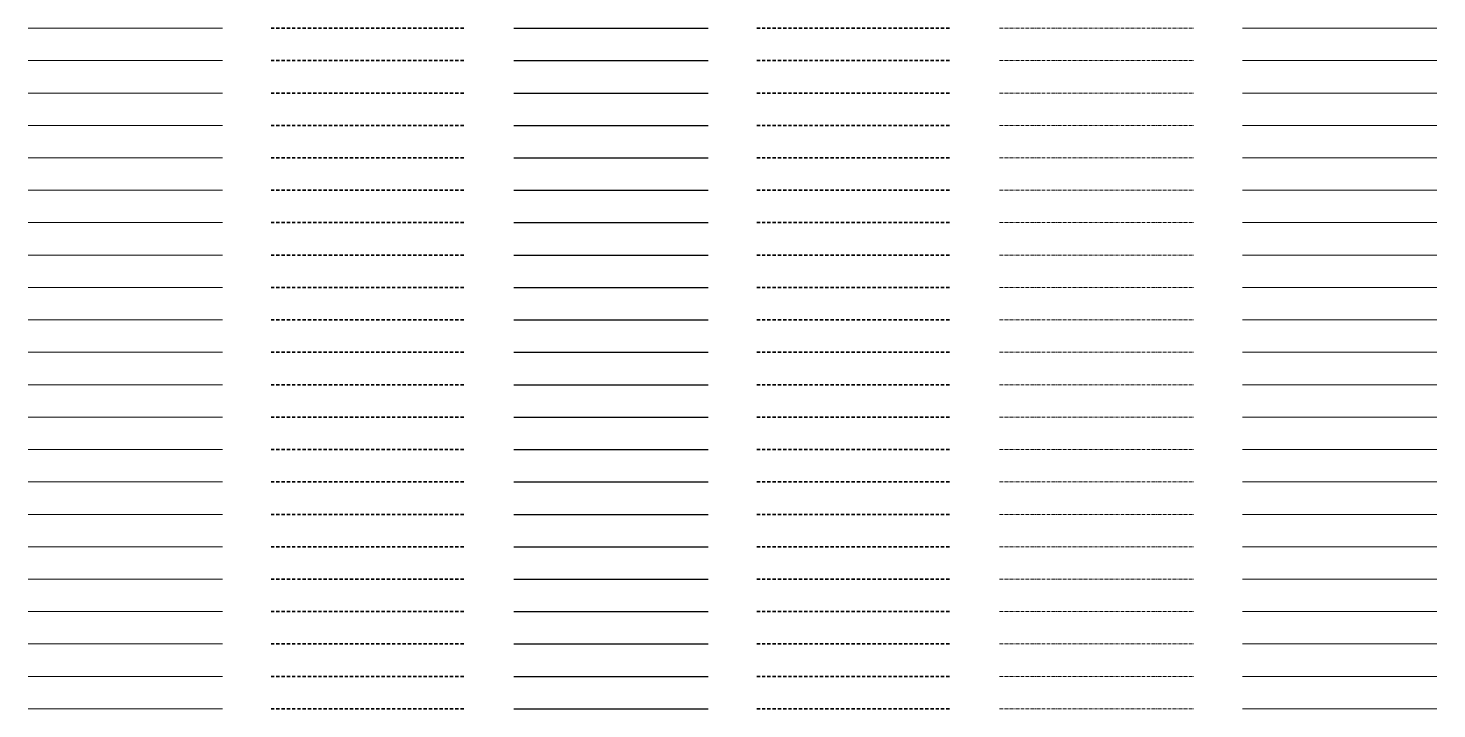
# Model space of a CAD drawing. Header units: metres. Extents: x -170 to 2070, y -13 to 14380.
# Drawn here: x 150 to 1020, y 3600 to 4020 of the extents above; entities that cross this region are included whole.
import ezdxf
from ezdxf.lldxf.tags import DXFTag

# ---------------------------------------------------------------- set-up
doc = ezdxf.new("R2010")
doc.units = ezdxf.units.M
doc.linetypes.add('KL-SO', pattern=[3.25, 2, -1.25])
doc.linetypes.add('KL-VERLATEN-SO', pattern=[3.25, 2, -0.5, 0.25, -0.5])
for name, color, linetype, lineweight in [('B-OI-KL-ET_LS_AANSLUITNET_600 V_OVERIG-G', 14, 'Continuous', 18), ('B-OI-KL-ET_LS_AANSLUITNET_600 V_OVERIG-RESERVE-G', 14, 'KL-RESERVE-SO', 18), ('B-OI-KL-ET_LS_AANSLUITNET_600 V_OVERIG-VERLATEN-G', 14, 'KL-VERLATEN-SO', 18), ('B-OI-KL-ET_LS_AARDING_Al_25-G', 7, 'Continuous', 18), ('B-OI-KL-ET_LS_AARDING_Al_25-RESERVE-G', 7, 'KL-RESERVE-SO', 18), ('B-OI-KL-ET_LS_AARDING_Al_25-VERLATEN-G', 7, 'KL-VERLATEN-SO', 18), ('B-OI-KL-ET_LS_AARDING_Al_50-G', 7, 'Continuous', 18), ('B-OI-KL-ET_LS_AARDING_Al_50-RESERVE-G', 7, 'KL-RESERVE-SO', 18), ('B-OI-KL-ET_LS_AARDING_Al_50-VERLATEN-G', 7, 'KL-VERLATEN-SO', 18), ('B-OI-KL-ET_LS_AARDING_Al_95-G', 7, 'Continuous', 18), ('B-OI-KL-ET_LS_AARDING_Al_95-RESERVE-G', 7, 'KL-RESERVE-SO', 18), ('B-OI-KL-ET_LS_AARDING_Al_95-VERLATEN-G', 7, 'KL-VERLATEN-SO', 18), ('B-OI-KL-ET_LS_AARDING_Cu_25-G', 7, 'Continuous', 18), ('B-OI-KL-ET_LS_AARDING_Cu_25-RESERVE-G', 7, 'KL-RESERVE-SO', 18), ('B-OI-KL-ET_LS_AARDING_Cu_25-VERLATEN-G', 7, 'KL-VERLATEN-SO', 18), ('B-OI-KL-ET_LS_AARDING_Cu_50-G', 7, 'Continuous', 18), ('B-OI-KL-ET_LS_AARDING_Cu_50-RESERVE-G', 7, 'KL-RESERVE-SO', 18), ('B-OI-KL-ET_LS_AARDING_Cu_50-VERLATEN-G', 7, 'KL-VERLATEN-SO', 18), ('B-OI-KL-ET_LS_AARDING_Cu_95-G', 7, 'Continuous', 18), ('B-OI-KL-ET_LS_AARDING_Cu_95-RESERVE-G', 7, 'KL-RESERVE-SO', 18), ('B-OI-KL-ET_LS_AARDING_Cu_95-VERLATEN-G', 7, 'KL-VERLATEN-SO', 18), ('B-OI-KL-ET_LS_BRUGBUIS-G', 7, 'Continuous', 18), ('B-OI-KL-ET_LS_BRUGBUIS-RESERVE-G', 7, 'KL-RESERVE-SO', 18), ('B-OI-KL-ET_LS_BRUGBUIS-VERLATEN-G', 7, 'KL-VERLATEN-SO', 18), ('B-OI-KL-ET_LS_DISTRIBUTIE_230 V_3x10Cu-G', 14, 'Continuous', 18), ('B-OI-KL-ET_LS_DISTRIBUTIE_230 V_3x10Cu-RESERVE-G', 14, 'KL-RESERVE-SO', 18), ('B-OI-KL-ET_LS_DISTRIBUTIE_230 V_3x10Cu-VERLATEN-G', 14, 'KL-VERLATEN-SO', 18), ('B-OI-KL-ET_LS_DISTRIBUTIE_230 V_3x2.5Cu-G', 14, 'Continuous', 18), ('B-OI-KL-ET_LS_DISTRIBUTIE_230 V_3x2.5Cu-RESERVE-G', 14, 'KL-RESERVE-SO', 18), ('B-OI-KL-ET_LS_DISTRIBUTIE_230 V_3x2.5Cu-VERLATEN-G', 14, 'KL-VERLATEN-SO', 18), ('B-OI-KL-ET_LS_DISTRIBUTIE_230 V_4x10Cu-G', 14, 'Continuous', 18), ('B-OI-KL-ET_LS_DISTRIBUTIE_230 V_4x10Cu-RESERVE-G', 14, 'KL-RESERVE-SO', 18), ('B-OI-KL-ET_LS_DISTRIBUTIE_230 V_4x10Cu-VERLATEN-G', 14, 'KL-VERLATEN-SO', 18), ('B-OI-KL-ET_LS_DISTRIBUTIE_230 V_4x150Al 4x6Cu-G', 14, 'Continuous', 18), ('B-OI-KL-ET_LS_DISTRIBUTIE_230 V_4x150Al 4x6Cu-RESERVE-G', 14, 'KL-RESERVE-SO', 18), ('B-OI-KL-ET_LS_DISTRIBUTIE_230 V_4x150Al 4x6Cu-VERLATEN-G', 14, 'KL-VERLATEN-SO', 18), ('B-OI-KL-ET_LS_DISTRIBUTIE_230 V_4x150Al-G', 14, 'Continuous', 18), ('B-OI-KL-ET_LS_DISTRIBUTIE_230 V_4x150Al-RESERVE-G', 14, 'KL-RESERVE-SO', 18), ('B-OI-KL-ET_LS_DISTRIBUTIE_230 V_4x150Al-VERLATEN-G', 14, 'KL-VERLATEN-SO', 18), ('B-OI-KL-ET_LS_DISTRIBUTIE_230 V_4x16Cu 4x2.5Cu-G', 14, 'Continuous', 18), ('B-OI-KL-ET_LS_DISTRIBUTIE_230 V_4x16Cu 4x2.5Cu-RESERVE-G', 14, 'KL-RESERVE-SO', 18), ('B-OI-KL-ET_LS_DISTRIBUTIE_230 V_4x16Cu 4x2.5Cu-VERLATEN-G', 14, 'KL-VERLATEN-SO', 18), ('B-OI-KL-ET_LS_DISTRIBUTIE_230 V_4x16Cu-G', 14, 'Continuous', 18), ('B-OI-KL-ET_LS_DISTRIBUTIE_230 V_4x16Cu-RESERVE-G', 14, 'KL-RESERVE-SO', 18), ('B-OI-KL-ET_LS_DISTRIBUTIE_230 V_4x16Cu-VERLATEN-G', 14, 'KL-VERLATEN-SO', 18), ('B-OI-KL-ET_LS_DISTRIBUTIE_230 V_4x2.5Cu-G', 14, 'Continuous', 18), ('B-OI-KL-ET_LS_DISTRIBUTIE_230 V_4x2.5Cu-RESERVE-G', 14, 'KL-RESERVE-SO', 18), ('B-OI-KL-ET_LS_DISTRIBUTIE_230 V_4x2.5Cu-VERLATEN-G', 14, 'KL-VERLATEN-SO', 18), ('B-OI-KL-ET_LS_DISTRIBUTIE_230 V_4x240Al-G', 14, 'Continuous', 18), ('B-OI-KL-ET_LS_DISTRIBUTIE_230 V_4x240Al-RESERVE-G', 14, 'KL-RESERVE-SO', 18), ('B-OI-KL-ET_LS_DISTRIBUTIE_230 V_4x240Al-VERLATEN-G', 14, 'KL-VERLATEN-SO', 18), ('B-OI-KL-ET_LS_DISTRIBUTIE_230 V_4x6Cu 4x2.5Cu-G', 14, 'Continuous', 18), ('B-OI-KL-ET_LS_DISTRIBUTIE_230 V_4x6Cu 4x2.5Cu-RESERVE-G', 14, 'KL-RESERVE-SO', 18), ('B-OI-KL-ET_LS_DISTRIBUTIE_230 V_4x6Cu 4x2.5Cu-VERLATEN-G', 14, 'KL-VERLATEN-SO', 18), ('B-OI-KL-ET_LS_DISTRIBUTIE_230 V_4x6Cu-G', 14, 'Continuous', 18), ('B-OI-KL-ET_LS_DISTRIBUTIE_230 V_4x6Cu-RESERVE-G', 14, 'KL-RESERVE-SO', 18), ('B-OI-KL-ET_LS_DISTRIBUTIE_230 V_4x6Cu-VERLATEN-G', 14, 'KL-VERLATEN-SO', 18), ('B-OI-KL-ET_LS_DISTRIBUTIE_230 V_4x95Al 4x6Cu-G', 14, 'Continuous', 18), ('B-OI-KL-ET_LS_DISTRIBUTIE_230 V_4x95Al 4x6Cu-RESERVE-G', 14, 'KL-RESERVE-SO', 18), ('B-OI-KL-ET_LS_DISTRIBUTIE_230 V_4x95Al 4x6Cu-VERLATEN-G', 14, 'KL-VERLATEN-SO', 18), ('B-OI-KL-ET_LS_DISTRIBUTIE_230 V_4x95Al-G', 14, 'Continuous', 18), ('B-OI-KL-ET_LS_DISTRIBUTIE_230 V_4x95Al-RESERVE-G', 14, 'KL-RESERVE-SO', 18), ('B-OI-KL-ET_LS_DISTRIBUTIE_230 V_4x95Al-VERLATEN-G', 14, 'KL-VERLATEN-SO', 18), ('B-OI-KL-ET_LS_DISTRIBUTIE_230 V_4x95Cu-G', 14, 'Continuous', 18), ('B-OI-KL-ET_LS_DISTRIBUTIE_230 V_4x95Cu-RESERVE-G', 14, 'KL-RESERVE-SO', 18), ('B-OI-KL-ET_LS_DISTRIBUTIE_230 V_4x95Cu-VERLATEN-G', 14, 'KL-VERLATEN-SO', 18), ('N-OI-KL-ET_LS_AANSLUITNET_600 V_OVERIG-G', 14, 'KL-SO', 35), ('N-OI-KL-ET_LS_AARDING_Al_25-G', 7, 'KL-SO', 35), ('N-OI-KL-ET_LS_AARDING_Al_50-G', 7, 'KL-SO', 35), ('N-OI-KL-ET_LS_AARDING_Al_95-G', 7, 'KL-SO', 35), ('N-OI-KL-ET_LS_AARDING_Cu_25-G', 7, 'KL-SO', 35), ('N-OI-KL-ET_LS_AARDING_Cu_50-G', 7, 'KL-SO', 35), ('N-OI-KL-ET_LS_AARDING_Cu_95-G', 7, 'KL-SO', 35), ('N-OI-KL-ET_LS_BRUGBUIS-G', 7, 'KL-SO', 35), ('N-OI-KL-ET_LS_DISTRIBUTIE_230 V_3x10Cu-G', 14, 'KL-SO', 35), ('N-OI-KL-ET_LS_DISTRIBUTIE_230 V_3x2.5Cu-G', 14, 'KL-SO', 35), ('N-OI-KL-ET_LS_DISTRIBUTIE_230 V_4x10Cu-G', 14, 'KL-SO', 35), ('N-OI-KL-ET_LS_DISTRIBUTIE_230 V_4x150Al 4x6Cu-G', 14, 'KL-SO', 35), ('N-OI-KL-ET_LS_DISTRIBUTIE_230 V_4x150Al-G', 14, 'KL-SO', 35), ('N-OI-KL-ET_LS_DISTRIBUTIE_230 V_4x16Cu 4x2.5Cu-G', 14, 'KL-SO', 35), ('N-OI-KL-ET_LS_DISTRIBUTIE_230 V_4x16Cu-G', 14, 'KL-SO', 35), ('N-OI-KL-ET_LS_DISTRIBUTIE_230 V_4x2.5Cu-G', 14, 'KL-SO', 35), ('N-OI-KL-ET_LS_DISTRIBUTIE_230 V_4x240Al-G', 14, 'KL-SO', 35), ('N-OI-KL-ET_LS_DISTRIBUTIE_230 V_4x6Cu 4x2.5Cu-G', 14, 'KL-SO', 35), ('N-OI-KL-ET_LS_DISTRIBUTIE_230 V_4x6Cu-G', 14, 'KL-SO', 35), ('N-OI-KL-ET_LS_DISTRIBUTIE_230 V_4x95Al 4x6Cu-G', 14, 'KL-SO', 35), ('N-OI-KL-ET_LS_DISTRIBUTIE_230 V_4x95Al-G', 14, 'KL-SO', 35), ('N-OI-KL-ET_LS_DISTRIBUTIE_230 V_4x95Cu-G', 14, 'KL-SO', 35), ('R-OI-KL-ET_LS_AANSLUITNET_600 V_OVERIG-G', 14, 'KL-SO', 35), ('R-OI-KL-ET_LS_AARDING_Al_25-G', 7, 'KL-SO', 35), ('R-OI-KL-ET_LS_AARDING_Al_50-G', 7, 'KL-SO', 35), ('R-OI-KL-ET_LS_AARDING_Al_95-G', 7, 'KL-SO', 35), ('R-OI-KL-ET_LS_AARDING_Cu_25-G', 7, 'KL-SO', 35), ('R-OI-KL-ET_LS_AARDING_Cu_50-G', 7, 'KL-SO', 35), ('R-OI-KL-ET_LS_AARDING_Cu_95-G', 7, 'KL-SO', 35), ('R-OI-KL-ET_LS_BRUGBUIS-G', 7, 'KL-SO', 35), ('R-OI-KL-ET_LS_DISTRIBUTIE_230 V_3x10Cu-G', 14, 'KL-SO', 35), ('R-OI-KL-ET_LS_DISTRIBUTIE_230 V_3x2.5Cu-G', 14, 'KL-SO', 35), ('R-OI-KL-ET_LS_DISTRIBUTIE_230 V_4x10Cu-G', 14, 'KL-SO', 35), ('R-OI-KL-ET_LS_DISTRIBUTIE_230 V_4x150Al 4x6Cu-G', 14, 'KL-SO', 35), ('R-OI-KL-ET_LS_DISTRIBUTIE_230 V_4x150Al-G', 14, 'KL-SO', 35), ('R-OI-KL-ET_LS_DISTRIBUTIE_230 V_4x16Cu 4x2.5Cu-G', 14, 'KL-SO', 35), ('R-OI-KL-ET_LS_DISTRIBUTIE_230 V_4x16Cu-G', 14, 'KL-SO', 35), ('R-OI-KL-ET_LS_DISTRIBUTIE_230 V_4x2.5Cu-G', 14, 'KL-SO', 35), ('R-OI-KL-ET_LS_DISTRIBUTIE_230 V_4x240Al-G', 14, 'KL-SO', 35), ('R-OI-KL-ET_LS_DISTRIBUTIE_230 V_4x6Cu 4x2.5Cu-G', 14, 'KL-SO', 35), ('R-OI-KL-ET_LS_DISTRIBUTIE_230 V_4x6Cu-G', 14, 'KL-SO', 35), ('R-OI-KL-ET_LS_DISTRIBUTIE_230 V_4x95Al 4x6Cu-G', 14, 'KL-SO', 35), ('R-OI-KL-ET_LS_DISTRIBUTIE_230 V_4x95Al-G', 14, 'KL-SO', 35), ('R-OI-KL-ET_LS_DISTRIBUTIE_230 V_4x95Cu-G', 14, 'KL-SO', 35), ('V-OI-KL-ET_LS_AANSLUITNET_600 V_OVERIG-G', 14, 'V-KL-SO', 25), ('V-OI-KL-ET_LS_AARDING_Al_25-G', 7, 'V-KL-SO', 25), ('V-OI-KL-ET_LS_AARDING_Al_50-G', 7, 'V-KL-SO', 25), ('V-OI-KL-ET_LS_AARDING_Al_95-G', 7, 'V-KL-SO', 25), ('V-OI-KL-ET_LS_AARDING_Cu_25-G', 7, 'V-KL-SO', 25), ('V-OI-KL-ET_LS_AARDING_Cu_50-G', 7, 'V-KL-SO', 25), ('V-OI-KL-ET_LS_AARDING_Cu_95-G', 7, 'V-KL-SO', 25), ('V-OI-KL-ET_LS_BRUGBUIS-G', 7, 'V-KL-SO', 25), ('V-OI-KL-ET_LS_DISTRIBUTIE_230 V_3x10Cu-G', 14, 'V-KL-SO', 25), ('V-OI-KL-ET_LS_DISTRIBUTIE_230 V_3x2.5Cu-G', 14, 'V-KL-SO', 25), ('V-OI-KL-ET_LS_DISTRIBUTIE_230 V_4x10Cu-G', 14, 'V-KL-SO', 25), ('V-OI-KL-ET_LS_DISTRIBUTIE_230 V_4x150Al 4x6Cu-G', 14, 'V-KL-SO', 25), ('V-OI-KL-ET_LS_DISTRIBUTIE_230 V_4x150Al-G', 14, 'V-KL-SO', 25), ('V-OI-KL-ET_LS_DISTRIBUTIE_230 V_4x16Cu 4x2.5Cu-G', 14, 'V-KL-SO', 25), ('V-OI-KL-ET_LS_DISTRIBUTIE_230 V_4x16Cu-G', 14, 'V-KL-SO', 25), ('V-OI-KL-ET_LS_DISTRIBUTIE_230 V_4x2.5Cu-G', 14, 'V-KL-SO', 25), ('V-OI-KL-ET_LS_DISTRIBUTIE_230 V_4x240Al-G', 14, 'V-KL-SO', 25), ('V-OI-KL-ET_LS_DISTRIBUTIE_230 V_4x6Cu 4x2.5Cu-G', 14, 'V-KL-SO', 25), ('V-OI-KL-ET_LS_DISTRIBUTIE_230 V_4x6Cu-G', 14, 'V-KL-SO', 25), ('V-OI-KL-ET_LS_DISTRIBUTIE_230 V_4x95Al 4x6Cu-G', 14, 'V-KL-SO', 25), ('V-OI-KL-ET_LS_DISTRIBUTIE_230 V_4x95Al-G', 14, 'V-KL-SO', 25), ('V-OI-KL-ET_LS_DISTRIBUTIE_230 V_4x95Cu-G', 14, 'V-KL-SO', 25)]:
    doc.layers.add(name, color=color, linetype=linetype, lineweight=lineweight)
doc.styles.get("Standard").update_dxf_attribs({"font": 'NLCS-ISO.ttf'})
tags = doc.linetypes.add('KL-RESERVE-SO', pattern='A,7,-2,["RS",Standard,S=1,R=0,X=-1,Y=-0.5],-1.5', length=10.5).pattern_tags.tags
tags[6] = DXFTag(74, 10)
doc.linetypes.add('V-KL-SO', pattern='A,2,[24,nlcs.shx,S=0.75,R=0,X=0,Y=0],2', length=4)

msp = doc.modelspace()

# ---------------------------------------------------------------- linework, layer by layer
at = {"layer": 'B-OI-KL-ET_LS_AANSLUITNET_600 V_OVERIG-G'}
msp.add_line((150, 3600), (270, 3600), dxfattribs=at)
at = {"layer": 'B-OI-KL-ET_LS_AANSLUITNET_600 V_OVERIG-RESERVE-G'}
msp.add_line((900, 3600), (1020, 3600), dxfattribs=at)
at = {"layer": 'B-OI-KL-ET_LS_AANSLUITNET_600 V_OVERIG-VERLATEN-G'}
msp.add_line((750, 3600), (870, 3600), dxfattribs=at)
at = {"layer": 'B-OI-KL-ET_LS_AARDING_Al_25-G'}
msp.add_line((150, 3620), (270, 3620), dxfattribs=at)
at = {"layer": 'B-OI-KL-ET_LS_AARDING_Al_25-RESERVE-G'}
msp.add_line((900, 3620), (1020, 3620), dxfattribs=at)
at = {"layer": 'B-OI-KL-ET_LS_AARDING_Al_25-VERLATEN-G'}
msp.add_line((750, 3620), (870, 3620), dxfattribs=at)
at = {"layer": 'B-OI-KL-ET_LS_AARDING_Al_50-G'}
msp.add_line((150, 3640), (270, 3640), dxfattribs=at)
at = {"layer": 'B-OI-KL-ET_LS_AARDING_Al_50-RESERVE-G'}
msp.add_line((900, 3640), (1020, 3640), dxfattribs=at)
at = {"layer": 'B-OI-KL-ET_LS_AARDING_Al_50-VERLATEN-G'}
msp.add_line((750, 3640), (870, 3640), dxfattribs=at)
at = {"layer": 'B-OI-KL-ET_LS_AARDING_Al_95-G'}
msp.add_line((150, 3660), (270, 3660), dxfattribs=at)
at = {"layer": 'B-OI-KL-ET_LS_AARDING_Al_95-RESERVE-G'}
msp.add_line((900, 3660), (1020, 3660), dxfattribs=at)
at = {"layer": 'B-OI-KL-ET_LS_AARDING_Al_95-VERLATEN-G'}
msp.add_line((750, 3660), (870, 3660), dxfattribs=at)
at = {"layer": 'B-OI-KL-ET_LS_AARDING_Cu_25-G'}
msp.add_line((150, 3680), (270, 3680), dxfattribs=at)
at = {"layer": 'B-OI-KL-ET_LS_AARDING_Cu_25-RESERVE-G'}
msp.add_line((900, 3680), (1020, 3680), dxfattribs=at)
at = {"layer": 'B-OI-KL-ET_LS_AARDING_Cu_25-VERLATEN-G'}
msp.add_line((750, 3680), (870, 3680), dxfattribs=at)
at = {"layer": 'B-OI-KL-ET_LS_AARDING_Cu_50-G'}
msp.add_line((150, 3700), (270, 3700), dxfattribs=at)
at = {"layer": 'B-OI-KL-ET_LS_AARDING_Cu_50-RESERVE-G'}
msp.add_line((900, 3700), (1020, 3700), dxfattribs=at)
at = {"layer": 'B-OI-KL-ET_LS_AARDING_Cu_50-VERLATEN-G'}
msp.add_line((750, 3700), (870, 3700), dxfattribs=at)
at = {"layer": 'B-OI-KL-ET_LS_AARDING_Cu_95-G'}
msp.add_line((150, 3720), (270, 3720), dxfattribs=at)
at = {"layer": 'B-OI-KL-ET_LS_AARDING_Cu_95-RESERVE-G'}
msp.add_line((900, 3720), (1020, 3720), dxfattribs=at)
at = {"layer": 'B-OI-KL-ET_LS_AARDING_Cu_95-VERLATEN-G'}
msp.add_line((750, 3720), (870, 3720), dxfattribs=at)
at = {"layer": 'B-OI-KL-ET_LS_BRUGBUIS-G'}
msp.add_line((150, 3740), (270, 3740), dxfattribs=at)
at = {"layer": 'B-OI-KL-ET_LS_BRUGBUIS-RESERVE-G'}
msp.add_line((900, 3740), (1020, 3740), dxfattribs=at)
at = {"layer": 'B-OI-KL-ET_LS_BRUGBUIS-VERLATEN-G'}
msp.add_line((750, 3740), (870, 3740), dxfattribs=at)
at = {"layer": 'B-OI-KL-ET_LS_DISTRIBUTIE_230 V_3x10Cu-G'}
msp.add_line((150, 3760), (270, 3760), dxfattribs=at)
at = {"layer": 'B-OI-KL-ET_LS_DISTRIBUTIE_230 V_3x10Cu-RESERVE-G'}
msp.add_line((900, 3760), (1020, 3760), dxfattribs=at)
at = {"layer": 'B-OI-KL-ET_LS_DISTRIBUTIE_230 V_3x10Cu-VERLATEN-G'}
msp.add_line((750, 3760), (870, 3760), dxfattribs=at)
at = {"layer": 'B-OI-KL-ET_LS_DISTRIBUTIE_230 V_3x2.5Cu-G'}
msp.add_line((150, 3780), (270, 3780), dxfattribs=at)
at = {"layer": 'B-OI-KL-ET_LS_DISTRIBUTIE_230 V_3x2.5Cu-RESERVE-G'}
msp.add_line((900, 3780), (1020, 3780), dxfattribs=at)
at = {"layer": 'B-OI-KL-ET_LS_DISTRIBUTIE_230 V_3x2.5Cu-VERLATEN-G'}
msp.add_line((750, 3780), (870, 3780), dxfattribs=at)
at = {"layer": 'B-OI-KL-ET_LS_DISTRIBUTIE_230 V_4x10Cu-G'}
msp.add_line((150, 3800), (270, 3800), dxfattribs=at)
at = {"layer": 'B-OI-KL-ET_LS_DISTRIBUTIE_230 V_4x10Cu-RESERVE-G'}
msp.add_line((900, 3800), (1020, 3800), dxfattribs=at)
at = {"layer": 'B-OI-KL-ET_LS_DISTRIBUTIE_230 V_4x10Cu-VERLATEN-G'}
msp.add_line((750, 3800), (870, 3800), dxfattribs=at)
at = {"layer": 'B-OI-KL-ET_LS_DISTRIBUTIE_230 V_4x150Al 4x6Cu-G'}
msp.add_line((150, 3840), (270, 3840), dxfattribs=at)
at = {"layer": 'B-OI-KL-ET_LS_DISTRIBUTIE_230 V_4x150Al 4x6Cu-RESERVE-G'}
msp.add_line((900, 3840), (1020, 3840), dxfattribs=at)
at = {"layer": 'B-OI-KL-ET_LS_DISTRIBUTIE_230 V_4x150Al 4x6Cu-VERLATEN-G'}
msp.add_line((750, 3840), (870, 3840), dxfattribs=at)
at = {"layer": 'B-OI-KL-ET_LS_DISTRIBUTIE_230 V_4x150Al-G'}
msp.add_line((150, 3820), (270, 3820), dxfattribs=at)
at = {"layer": 'B-OI-KL-ET_LS_DISTRIBUTIE_230 V_4x150Al-RESERVE-G'}
msp.add_line((900, 3820), (1020, 3820), dxfattribs=at)
at = {"layer": 'B-OI-KL-ET_LS_DISTRIBUTIE_230 V_4x150Al-VERLATEN-G'}
msp.add_line((750, 3820), (870, 3820), dxfattribs=at)
at = {"layer": 'B-OI-KL-ET_LS_DISTRIBUTIE_230 V_4x16Cu 4x2.5Cu-G'}
msp.add_line((150, 3880), (270, 3880), dxfattribs=at)
at = {"layer": 'B-OI-KL-ET_LS_DISTRIBUTIE_230 V_4x16Cu 4x2.5Cu-RESERVE-G'}
msp.add_line((900, 3880), (1020, 3880), dxfattribs=at)
at = {"layer": 'B-OI-KL-ET_LS_DISTRIBUTIE_230 V_4x16Cu 4x2.5Cu-VERLATEN-G'}
msp.add_line((750, 3880), (870, 3880), dxfattribs=at)
at = {"layer": 'B-OI-KL-ET_LS_DISTRIBUTIE_230 V_4x16Cu-G'}
msp.add_line((150, 3860), (270, 3860), dxfattribs=at)
at = {"layer": 'B-OI-KL-ET_LS_DISTRIBUTIE_230 V_4x16Cu-RESERVE-G'}
msp.add_line((900, 3860), (1020, 3860), dxfattribs=at)
at = {"layer": 'B-OI-KL-ET_LS_DISTRIBUTIE_230 V_4x16Cu-VERLATEN-G'}
msp.add_line((750, 3860), (870, 3860), dxfattribs=at)
at = {"layer": 'B-OI-KL-ET_LS_DISTRIBUTIE_230 V_4x2.5Cu-G'}
msp.add_line((150, 3900), (270, 3900), dxfattribs=at)
at = {"layer": 'B-OI-KL-ET_LS_DISTRIBUTIE_230 V_4x2.5Cu-RESERVE-G'}
msp.add_line((900, 3900), (1020, 3900), dxfattribs=at)
at = {"layer": 'B-OI-KL-ET_LS_DISTRIBUTIE_230 V_4x2.5Cu-VERLATEN-G'}
msp.add_line((750, 3900), (870, 3900), dxfattribs=at)
at = {"layer": 'B-OI-KL-ET_LS_DISTRIBUTIE_230 V_4x240Al-G'}
msp.add_line((150, 3920), (270, 3920), dxfattribs=at)
at = {"layer": 'B-OI-KL-ET_LS_DISTRIBUTIE_230 V_4x240Al-RESERVE-G'}
msp.add_line((900, 3920), (1020, 3920), dxfattribs=at)
at = {"layer": 'B-OI-KL-ET_LS_DISTRIBUTIE_230 V_4x240Al-VERLATEN-G'}
msp.add_line((750, 3920), (870, 3920), dxfattribs=at)
at = {"layer": 'B-OI-KL-ET_LS_DISTRIBUTIE_230 V_4x6Cu 4x2.5Cu-G'}
msp.add_line((150, 3960), (270, 3960), dxfattribs=at)
at = {"layer": 'B-OI-KL-ET_LS_DISTRIBUTIE_230 V_4x6Cu 4x2.5Cu-RESERVE-G'}
msp.add_line((900, 3960), (1020, 3960), dxfattribs=at)
at = {"layer": 'B-OI-KL-ET_LS_DISTRIBUTIE_230 V_4x6Cu 4x2.5Cu-VERLATEN-G'}
msp.add_line((750, 3960), (870, 3960), dxfattribs=at)
at = {"layer": 'B-OI-KL-ET_LS_DISTRIBUTIE_230 V_4x6Cu-G'}
msp.add_line((150, 3940), (270, 3940), dxfattribs=at)
at = {"layer": 'B-OI-KL-ET_LS_DISTRIBUTIE_230 V_4x6Cu-RESERVE-G'}
msp.add_line((900, 3940), (1020, 3940), dxfattribs=at)
at = {"layer": 'B-OI-KL-ET_LS_DISTRIBUTIE_230 V_4x6Cu-VERLATEN-G'}
msp.add_line((750, 3940), (870, 3940), dxfattribs=at)
at = {"layer": 'B-OI-KL-ET_LS_DISTRIBUTIE_230 V_4x95Al 4x6Cu-G'}
msp.add_line((150, 4000), (270, 4000), dxfattribs=at)
at = {"layer": 'B-OI-KL-ET_LS_DISTRIBUTIE_230 V_4x95Al 4x6Cu-RESERVE-G'}
msp.add_line((900, 4000), (1020, 4000), dxfattribs=at)
at = {"layer": 'B-OI-KL-ET_LS_DISTRIBUTIE_230 V_4x95Al 4x6Cu-VERLATEN-G'}
msp.add_line((750, 4000), (870, 4000), dxfattribs=at)
at = {"layer": 'B-OI-KL-ET_LS_DISTRIBUTIE_230 V_4x95Al-G'}
msp.add_line((150, 3980), (270, 3980), dxfattribs=at)
at = {"layer": 'B-OI-KL-ET_LS_DISTRIBUTIE_230 V_4x95Al-RESERVE-G'}
msp.add_line((900, 3980), (1020, 3980), dxfattribs=at)
at = {"layer": 'B-OI-KL-ET_LS_DISTRIBUTIE_230 V_4x95Al-VERLATEN-G'}
msp.add_line((750, 3980), (870, 3980), dxfattribs=at)
at = {"layer": 'B-OI-KL-ET_LS_DISTRIBUTIE_230 V_4x95Cu-G'}
msp.add_line((150, 4020), (270, 4020), dxfattribs=at)
at = {"layer": 'B-OI-KL-ET_LS_DISTRIBUTIE_230 V_4x95Cu-RESERVE-G'}
msp.add_line((900, 4020), (1020, 4020), dxfattribs=at)
at = {"layer": 'B-OI-KL-ET_LS_DISTRIBUTIE_230 V_4x95Cu-VERLATEN-G'}
msp.add_line((750, 4020), (870, 4020), dxfattribs=at)
at = {"layer": 'N-OI-KL-ET_LS_AANSLUITNET_600 V_OVERIG-G'}
msp.add_line((300, 3600), (420, 3600), dxfattribs=at)
at = {"layer": 'N-OI-KL-ET_LS_AARDING_Al_25-G'}
msp.add_line((300, 3620), (420, 3620), dxfattribs=at)
at = {"layer": 'N-OI-KL-ET_LS_AARDING_Al_50-G'}
msp.add_line((300, 3640), (420, 3640), dxfattribs=at)
at = {"layer": 'N-OI-KL-ET_LS_AARDING_Al_95-G'}
msp.add_line((300, 3660), (420, 3660), dxfattribs=at)
at = {"layer": 'N-OI-KL-ET_LS_AARDING_Cu_25-G'}
msp.add_line((300, 3680), (420, 3680), dxfattribs=at)
at = {"layer": 'N-OI-KL-ET_LS_AARDING_Cu_50-G'}
msp.add_line((300, 3700), (420, 3700), dxfattribs=at)
at = {"layer": 'N-OI-KL-ET_LS_AARDING_Cu_95-G'}
msp.add_line((300, 3720), (420, 3720), dxfattribs=at)
at = {"layer": 'N-OI-KL-ET_LS_BRUGBUIS-G'}
msp.add_line((300, 3740), (420, 3740), dxfattribs=at)
at = {"layer": 'N-OI-KL-ET_LS_DISTRIBUTIE_230 V_3x10Cu-G'}
msp.add_line((300, 3760), (420, 3760), dxfattribs=at)
at = {"layer": 'N-OI-KL-ET_LS_DISTRIBUTIE_230 V_3x2.5Cu-G'}
msp.add_line((300, 3780), (420, 3780), dxfattribs=at)
at = {"layer": 'N-OI-KL-ET_LS_DISTRIBUTIE_230 V_4x10Cu-G'}
msp.add_line((300, 3800), (420, 3800), dxfattribs=at)
at = {"layer": 'N-OI-KL-ET_LS_DISTRIBUTIE_230 V_4x150Al 4x6Cu-G'}
msp.add_line((300, 3840), (420, 3840), dxfattribs=at)
at = {"layer": 'N-OI-KL-ET_LS_DISTRIBUTIE_230 V_4x150Al-G'}
msp.add_line((300, 3820), (420, 3820), dxfattribs=at)
at = {"layer": 'N-OI-KL-ET_LS_DISTRIBUTIE_230 V_4x16Cu 4x2.5Cu-G'}
msp.add_line((300, 3880), (420, 3880), dxfattribs=at)
at = {"layer": 'N-OI-KL-ET_LS_DISTRIBUTIE_230 V_4x16Cu-G'}
msp.add_line((300, 3860), (420, 3860), dxfattribs=at)
at = {"layer": 'N-OI-KL-ET_LS_DISTRIBUTIE_230 V_4x2.5Cu-G'}
msp.add_line((300, 3900), (420, 3900), dxfattribs=at)
at = {"layer": 'N-OI-KL-ET_LS_DISTRIBUTIE_230 V_4x240Al-G'}
msp.add_line((300, 3920), (420, 3920), dxfattribs=at)
at = {"layer": 'N-OI-KL-ET_LS_DISTRIBUTIE_230 V_4x6Cu 4x2.5Cu-G'}
msp.add_line((300, 3960), (420, 3960), dxfattribs=at)
at = {"layer": 'N-OI-KL-ET_LS_DISTRIBUTIE_230 V_4x6Cu-G'}
msp.add_line((300, 3940), (420, 3940), dxfattribs=at)
at = {"layer": 'N-OI-KL-ET_LS_DISTRIBUTIE_230 V_4x95Al 4x6Cu-G'}
msp.add_line((300, 4000), (420, 4000), dxfattribs=at)
at = {"layer": 'N-OI-KL-ET_LS_DISTRIBUTIE_230 V_4x95Al-G'}
msp.add_line((300, 3980), (420, 3980), dxfattribs=at)
at = {"layer": 'N-OI-KL-ET_LS_DISTRIBUTIE_230 V_4x95Cu-G'}
msp.add_line((300, 4020), (420, 4020), dxfattribs=at)
at = {"layer": 'R-OI-KL-ET_LS_AANSLUITNET_600 V_OVERIG-G'}
msp.add_line((600, 3600), (720, 3600), dxfattribs=at)
at = {"layer": 'R-OI-KL-ET_LS_AARDING_Al_25-G'}
msp.add_line((600, 3620), (720, 3620), dxfattribs=at)
at = {"layer": 'R-OI-KL-ET_LS_AARDING_Al_50-G'}
msp.add_line((600, 3640), (720, 3640), dxfattribs=at)
at = {"layer": 'R-OI-KL-ET_LS_AARDING_Al_95-G'}
msp.add_line((600, 3660), (720, 3660), dxfattribs=at)
at = {"layer": 'R-OI-KL-ET_LS_AARDING_Cu_25-G'}
msp.add_line((600, 3680), (720, 3680), dxfattribs=at)
at = {"layer": 'R-OI-KL-ET_LS_AARDING_Cu_50-G'}
msp.add_line((600, 3700), (720, 3700), dxfattribs=at)
at = {"layer": 'R-OI-KL-ET_LS_AARDING_Cu_95-G'}
msp.add_line((600, 3720), (720, 3720), dxfattribs=at)
at = {"layer": 'R-OI-KL-ET_LS_BRUGBUIS-G'}
msp.add_line((600, 3740), (720, 3740), dxfattribs=at)
at = {"layer": 'R-OI-KL-ET_LS_DISTRIBUTIE_230 V_3x10Cu-G'}
msp.add_line((600, 3760), (720, 3760), dxfattribs=at)
at = {"layer": 'R-OI-KL-ET_LS_DISTRIBUTIE_230 V_3x2.5Cu-G'}
msp.add_line((600, 3780), (720, 3780), dxfattribs=at)
at = {"layer": 'R-OI-KL-ET_LS_DISTRIBUTIE_230 V_4x10Cu-G'}
msp.add_line((600, 3800), (720, 3800), dxfattribs=at)
at = {"layer": 'R-OI-KL-ET_LS_DISTRIBUTIE_230 V_4x150Al 4x6Cu-G'}
msp.add_line((600, 3840), (720, 3840), dxfattribs=at)
at = {"layer": 'R-OI-KL-ET_LS_DISTRIBUTIE_230 V_4x150Al-G'}
msp.add_line((600, 3820), (720, 3820), dxfattribs=at)
at = {"layer": 'R-OI-KL-ET_LS_DISTRIBUTIE_230 V_4x16Cu 4x2.5Cu-G'}
msp.add_line((600, 3880), (720, 3880), dxfattribs=at)
at = {"layer": 'R-OI-KL-ET_LS_DISTRIBUTIE_230 V_4x16Cu-G'}
msp.add_line((600, 3860), (720, 3860), dxfattribs=at)
at = {"layer": 'R-OI-KL-ET_LS_DISTRIBUTIE_230 V_4x2.5Cu-G'}
msp.add_line((600, 3900), (720, 3900), dxfattribs=at)
at = {"layer": 'R-OI-KL-ET_LS_DISTRIBUTIE_230 V_4x240Al-G'}
msp.add_line((600, 3920), (720, 3920), dxfattribs=at)
at = {"layer": 'R-OI-KL-ET_LS_DISTRIBUTIE_230 V_4x6Cu 4x2.5Cu-G'}
msp.add_line((600, 3960), (720, 3960), dxfattribs=at)
at = {"layer": 'R-OI-KL-ET_LS_DISTRIBUTIE_230 V_4x6Cu-G'}
msp.add_line((600, 3940), (720, 3940), dxfattribs=at)
at = {"layer": 'R-OI-KL-ET_LS_DISTRIBUTIE_230 V_4x95Al 4x6Cu-G'}
msp.add_line((600, 4000), (720, 4000), dxfattribs=at)
at = {"layer": 'R-OI-KL-ET_LS_DISTRIBUTIE_230 V_4x95Al-G'}
msp.add_line((600, 3980), (720, 3980), dxfattribs=at)
at = {"layer": 'R-OI-KL-ET_LS_DISTRIBUTIE_230 V_4x95Cu-G'}
msp.add_line((600, 4020), (720, 4020), dxfattribs=at)
at = {"layer": 'V-OI-KL-ET_LS_AANSLUITNET_600 V_OVERIG-G'}
msp.add_line((450, 3600), (570, 3600), dxfattribs=at)
at = {"layer": 'V-OI-KL-ET_LS_AARDING_Al_25-G'}
msp.add_line((450, 3620), (570, 3620), dxfattribs=at)
at = {"layer": 'V-OI-KL-ET_LS_AARDING_Al_50-G'}
msp.add_line((450, 3640), (570, 3640), dxfattribs=at)
at = {"layer": 'V-OI-KL-ET_LS_AARDING_Al_95-G'}
msp.add_line((450, 3660), (570, 3660), dxfattribs=at)
at = {"layer": 'V-OI-KL-ET_LS_AARDING_Cu_25-G'}
msp.add_line((450, 3680), (570, 3680), dxfattribs=at)
at = {"layer": 'V-OI-KL-ET_LS_AARDING_Cu_50-G'}
msp.add_line((450, 3700), (570, 3700), dxfattribs=at)
at = {"layer": 'V-OI-KL-ET_LS_AARDING_Cu_95-G'}
msp.add_line((450, 3720), (570, 3720), dxfattribs=at)
at = {"layer": 'V-OI-KL-ET_LS_BRUGBUIS-G'}
msp.add_line((450, 3740), (570, 3740), dxfattribs=at)
at = {"layer": 'V-OI-KL-ET_LS_DISTRIBUTIE_230 V_3x10Cu-G'}
msp.add_line((450, 3760), (570, 3760), dxfattribs=at)
at = {"layer": 'V-OI-KL-ET_LS_DISTRIBUTIE_230 V_3x2.5Cu-G'}
msp.add_line((450, 3780), (570, 3780), dxfattribs=at)
at = {"layer": 'V-OI-KL-ET_LS_DISTRIBUTIE_230 V_4x10Cu-G'}
msp.add_line((450, 3800), (570, 3800), dxfattribs=at)
at = {"layer": 'V-OI-KL-ET_LS_DISTRIBUTIE_230 V_4x150Al 4x6Cu-G'}
msp.add_line((450, 3840), (570, 3840), dxfattribs=at)
at = {"layer": 'V-OI-KL-ET_LS_DISTRIBUTIE_230 V_4x150Al-G'}
msp.add_line((450, 3820), (570, 3820), dxfattribs=at)
at = {"layer": 'V-OI-KL-ET_LS_DISTRIBUTIE_230 V_4x16Cu 4x2.5Cu-G'}
msp.add_line((450, 3880), (570, 3880), dxfattribs=at)
at = {"layer": 'V-OI-KL-ET_LS_DISTRIBUTIE_230 V_4x16Cu-G'}
msp.add_line((450, 3860), (570, 3860), dxfattribs=at)
at = {"layer": 'V-OI-KL-ET_LS_DISTRIBUTIE_230 V_4x2.5Cu-G'}
msp.add_line((450, 3900), (570, 3900), dxfattribs=at)
at = {"layer": 'V-OI-KL-ET_LS_DISTRIBUTIE_230 V_4x240Al-G'}
msp.add_line((450, 3920), (570, 3920), dxfattribs=at)
at = {"layer": 'V-OI-KL-ET_LS_DISTRIBUTIE_230 V_4x6Cu 4x2.5Cu-G'}
msp.add_line((450, 3960), (570, 3960), dxfattribs=at)
at = {"layer": 'V-OI-KL-ET_LS_DISTRIBUTIE_230 V_4x6Cu-G'}
msp.add_line((450, 3940), (570, 3940), dxfattribs=at)
at = {"layer": 'V-OI-KL-ET_LS_DISTRIBUTIE_230 V_4x95Al 4x6Cu-G'}
msp.add_line((450, 4000), (570, 4000), dxfattribs=at)
at = {"layer": 'V-OI-KL-ET_LS_DISTRIBUTIE_230 V_4x95Al-G'}
msp.add_line((450, 3980), (570, 3980), dxfattribs=at)
at = {"layer": 'V-OI-KL-ET_LS_DISTRIBUTIE_230 V_4x95Cu-G'}
msp.add_line((450, 4020), (570, 4020), dxfattribs=at)

doc.saveas('drawing.dxf')
